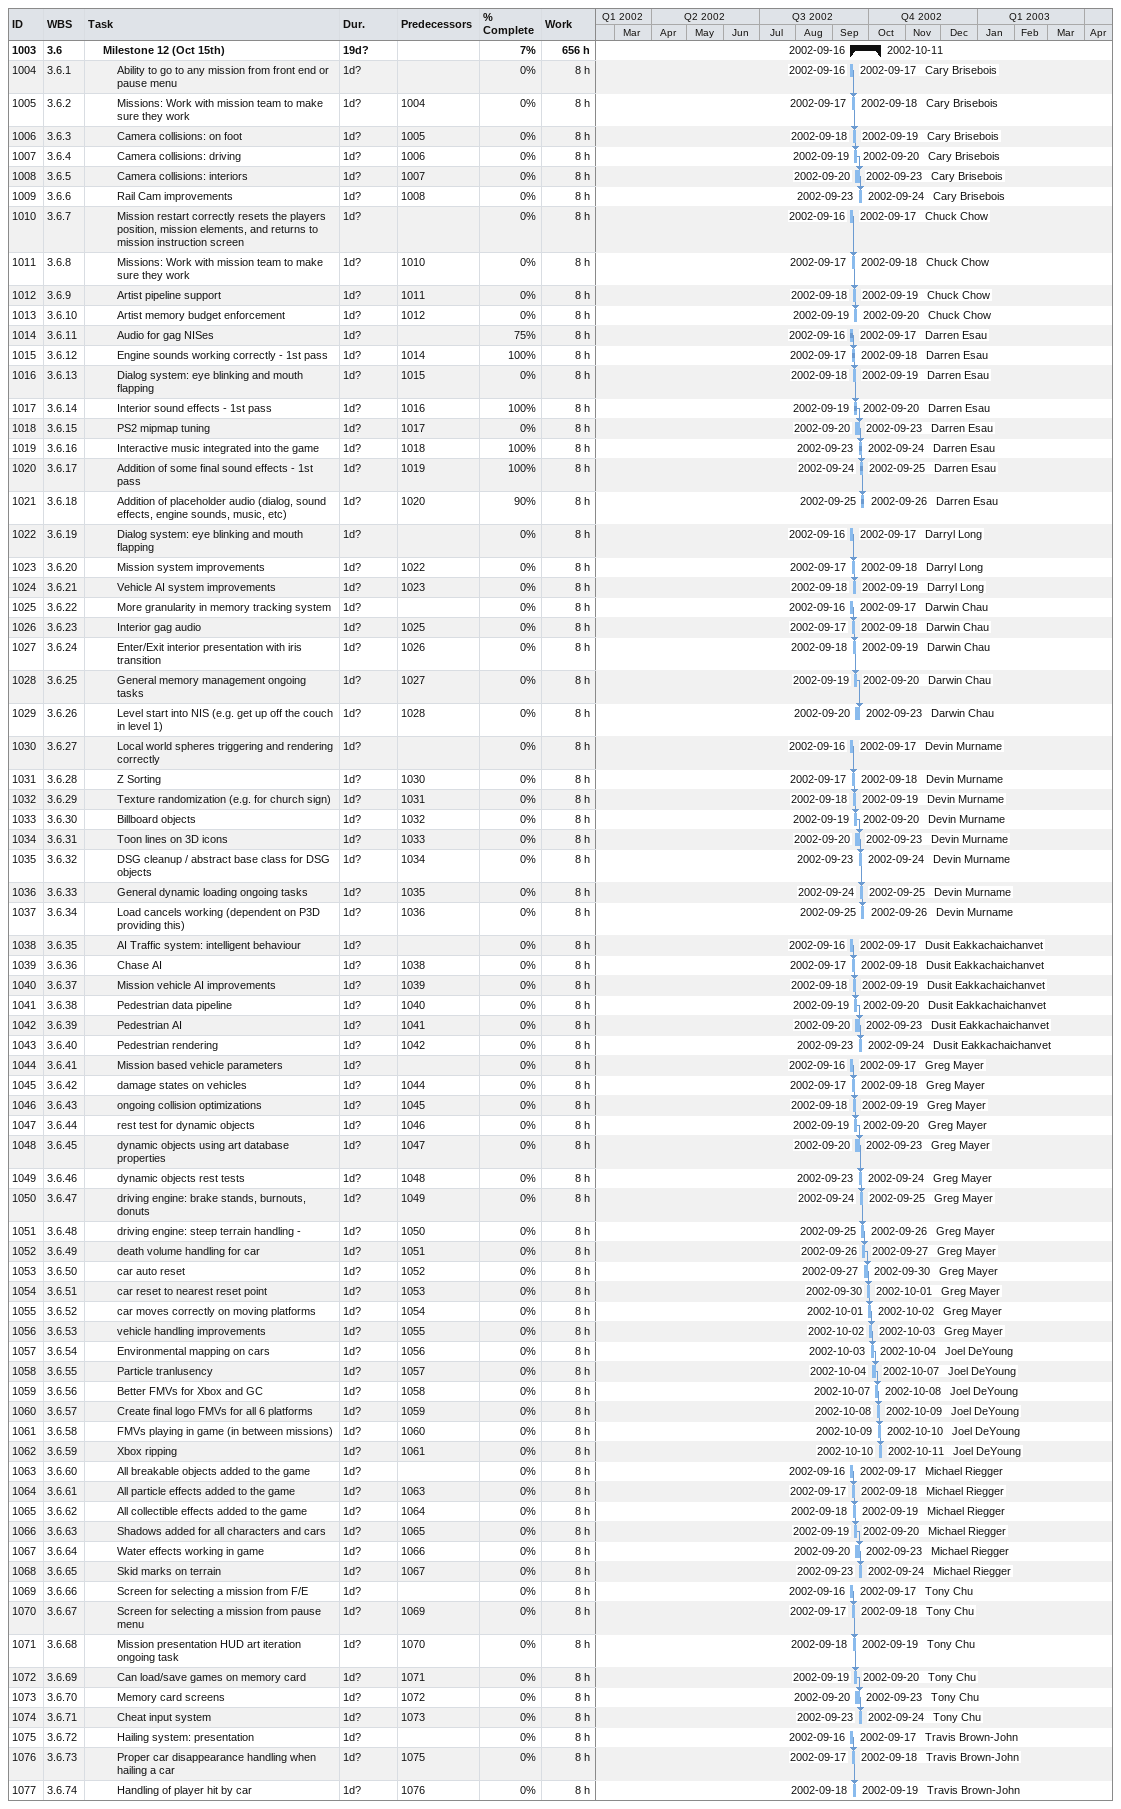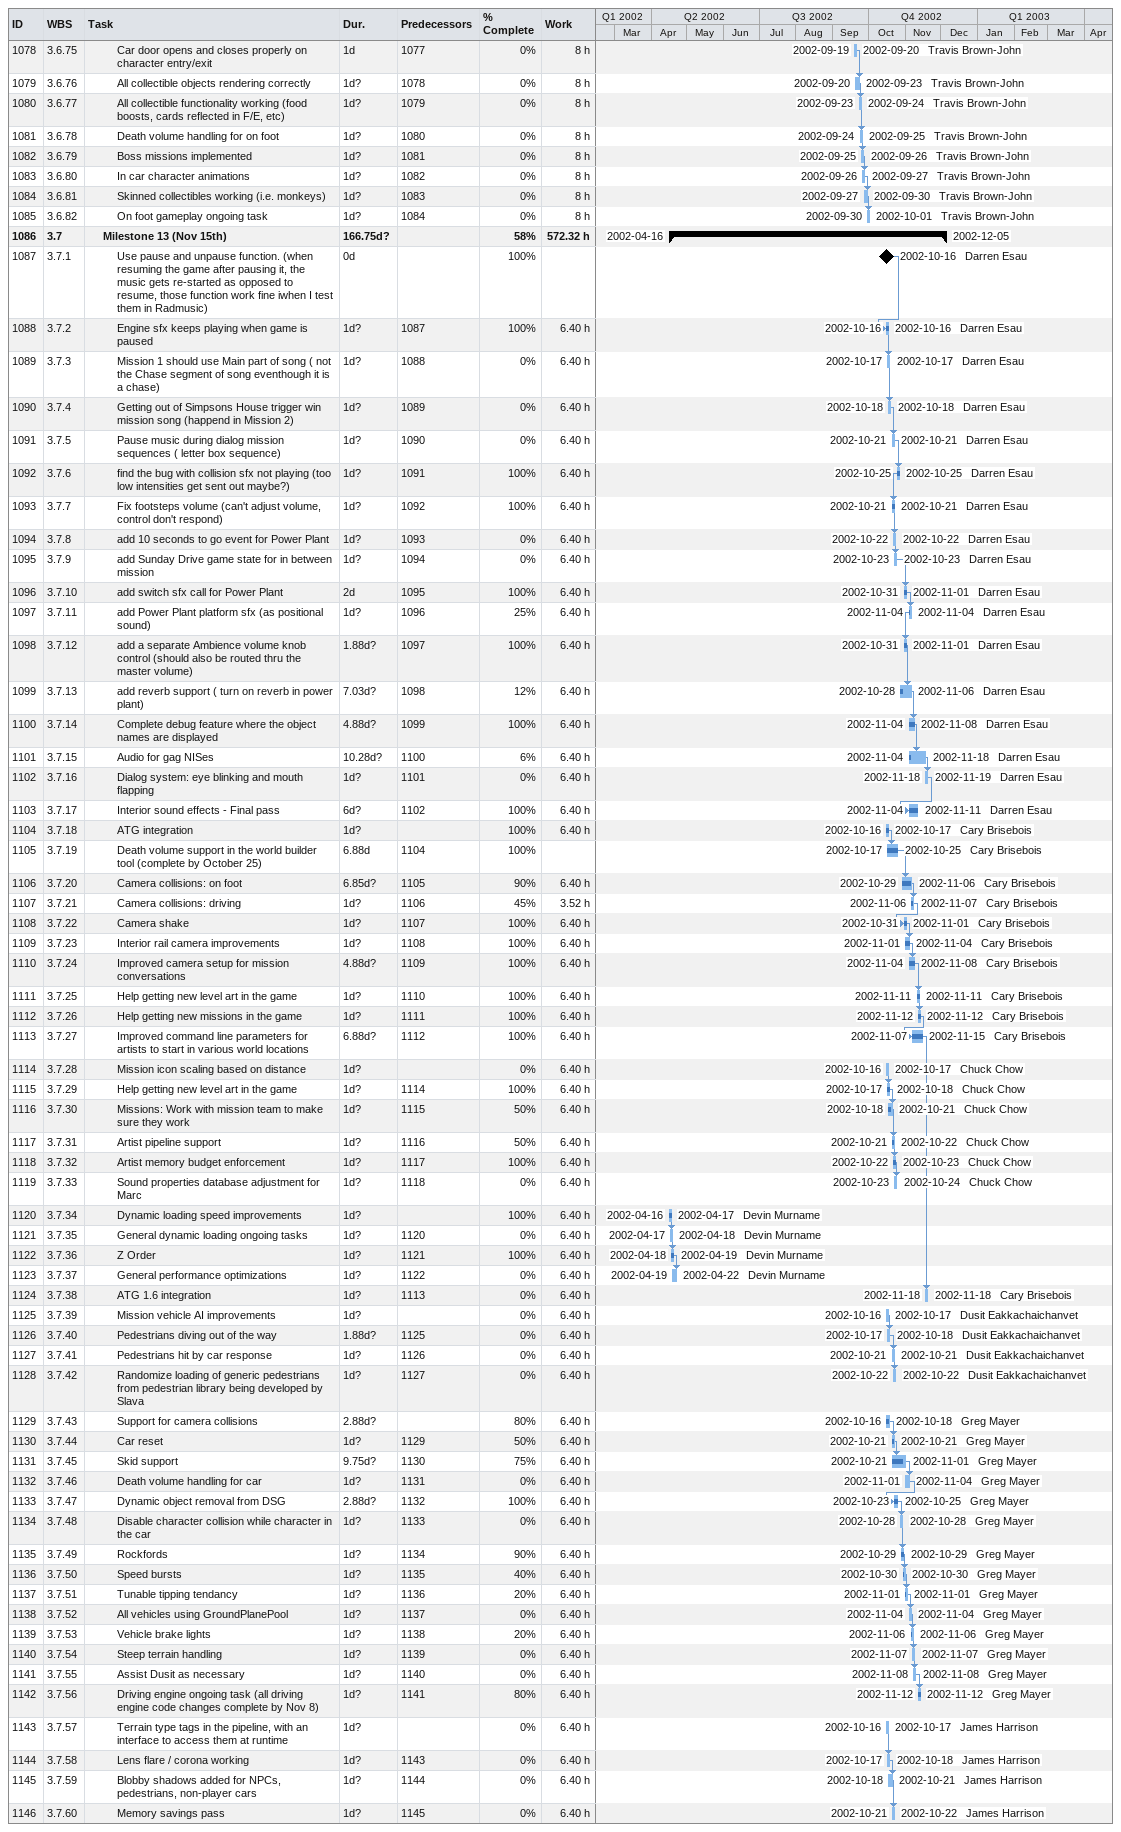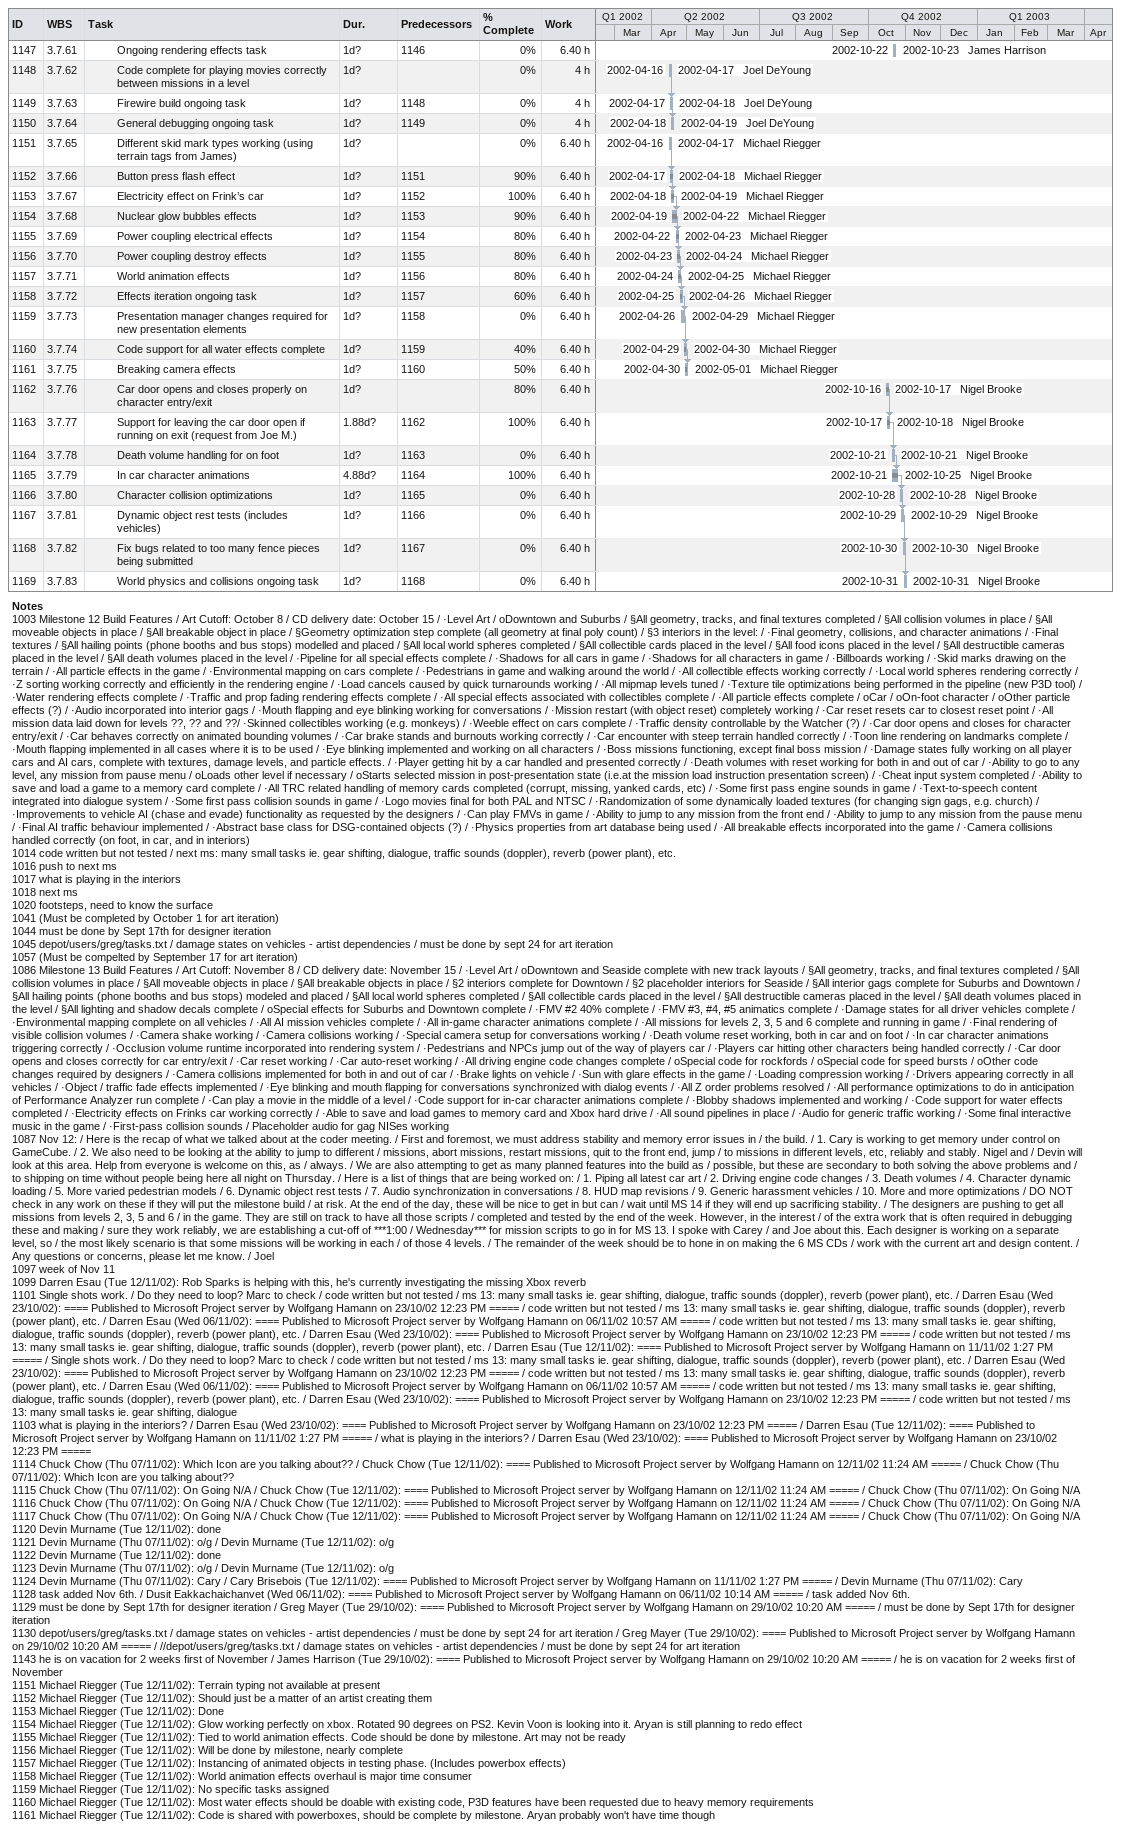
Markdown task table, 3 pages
| ID | WBS | Task | Duration | Start | Finish | Predecessors | Resources | % complete | Work (h) |
|---|---|---|---|---|---|---|---|---|---|
| 1003 | 3.6 | **Milestone 12 (Oct 15th)** | 19d? | 2002-09-16 | 2002-10-11 |  |  | 7 | 656 |
| 1004 | 3.6.1 | Ability to go to any mission from front end or pause menu | 1d? | 2002-09-16 | 2002-09-17 |  | Cary Brisebois | 0 | 8 |
| 1005 | 3.6.2 | Missions: Work with mission team to make sure they work | 1d? | 2002-09-17 | 2002-09-18 | 1004 | Cary Brisebois | 0 | 8 |
| 1006 | 3.6.3 | Camera collisions: on foot | 1d? | 2002-09-18 | 2002-09-19 | 1005 | Cary Brisebois | 0 | 8 |
| 1007 | 3.6.4 | Camera collisions: driving | 1d? | 2002-09-19 | 2002-09-20 | 1006 | Cary Brisebois | 0 | 8 |
| 1008 | 3.6.5 | Camera collisions: interiors | 1d? | 2002-09-20 | 2002-09-23 | 1007 | Cary Brisebois | 0 | 8 |
| 1009 | 3.6.6 | Rail Cam improvements | 1d? | 2002-09-23 | 2002-09-24 | 1008 | Cary Brisebois | 0 | 8 |
| 1010 | 3.6.7 | Mission restart correctly resets the players position, mission elements, and returns to mission instruction screen | 1d? | 2002-09-16 | 2002-09-17 |  | Chuck Chow | 0 | 8 |
| 1011 | 3.6.8 | Missions: Work with mission team to make sure they work | 1d? | 2002-09-17 | 2002-09-18 | 1010 | Chuck Chow | 0 | 8 |
| 1012 | 3.6.9 | Artist pipeline support | 1d? | 2002-09-18 | 2002-09-19 | 1011 | Chuck Chow | 0 | 8 |
| 1013 | 3.6.10 | Artist memory budget enforcement | 1d? | 2002-09-19 | 2002-09-20 | 1012 | Chuck Chow | 0 | 8 |
| 1014 | 3.6.11 | Audio for gag NISes | 1d? | 2002-09-16 | 2002-09-17 |  | Darren Esau | 75 | 8 |
| 1015 | 3.6.12 | Engine sounds working correctly - 1st pass | 1d? | 2002-09-17 | 2002-09-18 | 1014 | Darren Esau | 100 | 8 |
| 1016 | 3.6.13 | Dialog system: eye blinking and mouth flapping | 1d? | 2002-09-18 | 2002-09-19 | 1015 | Darren Esau | 0 | 8 |
| 1017 | 3.6.14 | Interior sound effects - 1st pass | 1d? | 2002-09-19 | 2002-09-20 | 1016 | Darren Esau | 100 | 8 |
| 1018 | 3.6.15 | PS2 mipmap tuning | 1d? | 2002-09-20 | 2002-09-23 | 1017 | Darren Esau | 0 | 8 |
| 1019 | 3.6.16 | Interactive music integrated into the game | 1d? | 2002-09-23 | 2002-09-24 | 1018 | Darren Esau | 100 | 8 |
| 1020 | 3.6.17 | Addition of some final sound effects - 1st pass | 1d? | 2002-09-24 | 2002-09-25 | 1019 | Darren Esau | 100 | 8 |
| 1021 | 3.6.18 | Addition of placeholder audio (dialog, sound effects, engine sounds, music, etc) | 1d? | 2002-09-25 | 2002-09-26 | 1020 | Darren Esau | 90 | 8 |
| 1022 | 3.6.19 | Dialog system: eye blinking and mouth flapping | 1d? | 2002-09-16 | 2002-09-17 |  | Darryl Long | 0 | 8 |
| 1023 | 3.6.20 | Mission system improvements | 1d? | 2002-09-17 | 2002-09-18 | 1022 | Darryl Long | 0 | 8 |
| 1024 | 3.6.21 | Vehicle AI system improvements | 1d? | 2002-09-18 | 2002-09-19 | 1023 | Darryl Long | 0 | 8 |
| 1025 | 3.6.22 | More granularity in memory tracking system | 1d? | 2002-09-16 | 2002-09-17 |  | Darwin Chau | 0 | 8 |
| 1026 | 3.6.23 | Interior gag audio | 1d? | 2002-09-17 | 2002-09-18 | 1025 | Darwin Chau | 0 | 8 |
| 1027 | 3.6.24 | Enter/Exit interior presentation with iris transition | 1d? | 2002-09-18 | 2002-09-19 | 1026 | Darwin Chau | 0 | 8 |
| 1028 | 3.6.25 | General memory management ongoing tasks | 1d? | 2002-09-19 | 2002-09-20 | 1027 | Darwin Chau | 0 | 8 |
| 1029 | 3.6.26 | Level start into NIS (e.g. get up off the couch in level 1) | 1d? | 2002-09-20 | 2002-09-23 | 1028 | Darwin Chau | 0 | 8 |
| 1030 | 3.6.27 | Local world spheres triggering and rendering correctly | 1d? | 2002-09-16 | 2002-09-17 |  | Devin Murname | 0 | 8 |
| 1031 | 3.6.28 | Z Sorting | 1d? | 2002-09-17 | 2002-09-18 | 1030 | Devin Murname | 0 | 8 |
| 1032 | 3.6.29 | Texture randomization (e.g. for church sign) | 1d? | 2002-09-18 | 2002-09-19 | 1031 | Devin Murname | 0 | 8 |
| 1033 | 3.6.30 | Billboard objects | 1d? | 2002-09-19 | 2002-09-20 | 1032 | Devin Murname | 0 | 8 |
| 1034 | 3.6.31 | Toon lines on 3D icons | 1d? | 2002-09-20 | 2002-09-23 | 1033 | Devin Murname | 0 | 8 |
| 1035 | 3.6.32 | DSG cleanup / abstract base class for DSG objects | 1d? | 2002-09-23 | 2002-09-24 | 1034 | Devin Murname | 0 | 8 |
| 1036 | 3.6.33 | General dynamic loading ongoing tasks | 1d? | 2002-09-24 | 2002-09-25 | 1035 | Devin Murname | 0 | 8 |
| 1037 | 3.6.34 | Load cancels working (dependent on P3D providing this) | 1d? | 2002-09-25 | 2002-09-26 | 1036 | Devin Murname | 0 | 8 |
| 1038 | 3.6.35 | AI Traffic system: intelligent behaviour | 1d? | 2002-09-16 | 2002-09-17 |  | Dusit Eakkachaichanvet | 0 | 8 |
| 1039 | 3.6.36 | Chase AI | 1d? | 2002-09-17 | 2002-09-18 | 1038 | Dusit Eakkachaichanvet | 0 | 8 |
| 1040 | 3.6.37 | Mission vehicle AI improvements | 1d? | 2002-09-18 | 2002-09-19 | 1039 | Dusit Eakkachaichanvet | 0 | 8 |
| 1041 | 3.6.38 | Pedestrian data pipeline | 1d? | 2002-09-19 | 2002-09-20 | 1040 | Dusit Eakkachaichanvet | 0 | 8 |
| 1042 | 3.6.39 | Pedestrian AI | 1d? | 2002-09-20 | 2002-09-23 | 1041 | Dusit Eakkachaichanvet | 0 | 8 |
| 1043 | 3.6.40 | Pedestrian rendering | 1d? | 2002-09-23 | 2002-09-24 | 1042 | Dusit Eakkachaichanvet | 0 | 8 |
| 1044 | 3.6.41 | Mission based vehicle parameters | 1d? | 2002-09-16 | 2002-09-17 |  | Greg Mayer | 0 | 8 |
| 1045 | 3.6.42 | damage states on vehicles | 1d? | 2002-09-17 | 2002-09-18 | 1044 | Greg Mayer | 0 | 8 |
| 1046 | 3.6.43 | ongoing collision optimizations | 1d? | 2002-09-18 | 2002-09-19 | 1045 | Greg Mayer | 0 | 8 |
| 1047 | 3.6.44 | rest test for dynamic objects | 1d? | 2002-09-19 | 2002-09-20 | 1046 | Greg Mayer | 0 | 8 |
| 1048 | 3.6.45 | dynamic objects using art database properties | 1d? | 2002-09-20 | 2002-09-23 | 1047 | Greg Mayer | 0 | 8 |
| 1049 | 3.6.46 | dynamic objects rest tests | 1d? | 2002-09-23 | 2002-09-24 | 1048 | Greg Mayer | 0 | 8 |
| 1050 | 3.6.47 | driving engine: brake stands, burnouts, donuts | 1d? | 2002-09-24 | 2002-09-25 | 1049 | Greg Mayer | 0 | 8 |
| 1051 | 3.6.48 | driving engine: steep terrain handling - | 1d? | 2002-09-25 | 2002-09-26 | 1050 | Greg Mayer | 0 | 8 |
| 1052 | 3.6.49 | death volume handling for car | 1d? | 2002-09-26 | 2002-09-27 | 1051 | Greg Mayer | 0 | 8 |
| 1053 | 3.6.50 | car auto reset | 1d? | 2002-09-27 | 2002-09-30 | 1052 | Greg Mayer | 0 | 8 |
| 1054 | 3.6.51 | car reset to nearest reset point | 1d? | 2002-09-30 | 2002-10-01 | 1053 | Greg Mayer | 0 | 8 |
| 1055 | 3.6.52 | car moves correctly on moving platforms | 1d? | 2002-10-01 | 2002-10-02 | 1054 | Greg Mayer | 0 | 8 |
| 1056 | 3.6.53 | vehicle handling improvements | 1d? | 2002-10-02 | 2002-10-03 | 1055 | Greg Mayer | 0 | 8 |
| 1057 | 3.6.54 | Environmental mapping on cars | 1d? | 2002-10-03 | 2002-10-04 | 1056 | Joel DeYoung | 0 | 8 |
| 1058 | 3.6.55 | Particle tranlusency | 1d? | 2002-10-04 | 2002-10-07 | 1057 | Joel DeYoung | 0 | 8 |
| 1059 | 3.6.56 | Better FMVs for Xbox and GC | 1d? | 2002-10-07 | 2002-10-08 | 1058 | Joel DeYoung | 0 | 8 |
| 1060 | 3.6.57 | Create final logo FMVs for all 6 platforms | 1d? | 2002-10-08 | 2002-10-09 | 1059 | Joel DeYoung | 0 | 8 |
| 1061 | 3.6.58 | FMVs playing in game (in between missions) | 1d? | 2002-10-09 | 2002-10-10 | 1060 | Joel DeYoung | 0 | 8 |
| 1062 | 3.6.59 | Xbox ripping | 1d? | 2002-10-10 | 2002-10-11 | 1061 | Joel DeYoung | 0 | 8 |
| 1063 | 3.6.60 | All breakable objects added to the game | 1d? | 2002-09-16 | 2002-09-17 |  | Michael Riegger | 0 | 8 |
| 1064 | 3.6.61 | All particle effects added to the game | 1d? | 2002-09-17 | 2002-09-18 | 1063 | Michael Riegger | 0 | 8 |
| 1065 | 3.6.62 | All collectible effects added to the game | 1d? | 2002-09-18 | 2002-09-19 | 1064 | Michael Riegger | 0 | 8 |
| 1066 | 3.6.63 | Shadows added for all characters and cars | 1d? | 2002-09-19 | 2002-09-20 | 1065 | Michael Riegger | 0 | 8 |
| 1067 | 3.6.64 | Water effects working in game | 1d? | 2002-09-20 | 2002-09-23 | 1066 | Michael Riegger | 0 | 8 |
| 1068 | 3.6.65 | Skid marks on terrain | 1d? | 2002-09-23 | 2002-09-24 | 1067 | Michael Riegger | 0 | 8 |
| 1069 | 3.6.66 | Screen for selecting a mission from F/E | 1d? | 2002-09-16 | 2002-09-17 |  | Tony Chu | 0 | 8 |
| 1070 | 3.6.67 | Screen for selecting a mission from pause menu | 1d? | 2002-09-17 | 2002-09-18 | 1069 | Tony Chu | 0 | 8 |
| 1071 | 3.6.68 | Mission presentation HUD art iteration ongoing task | 1d? | 2002-09-18 | 2002-09-19 | 1070 | Tony Chu | 0 | 8 |
| 1072 | 3.6.69 | Can load/save games on memory card | 1d? | 2002-09-19 | 2002-09-20 | 1071 | Tony Chu | 0 | 8 |
| 1073 | 3.6.70 | Memory card screens | 1d? | 2002-09-20 | 2002-09-23 | 1072 | Tony Chu | 0 | 8 |
| 1074 | 3.6.71 | Cheat input system | 1d? | 2002-09-23 | 2002-09-24 | 1073 | Tony Chu | 0 | 8 |
| 1075 | 3.6.72 | Hailing system: presentation | 1d? | 2002-09-16 | 2002-09-17 |  | Travis Brown-John | 0 | 8 |
| 1076 | 3.6.73 | Proper car disappearance handling when hailing a car | 1d? | 2002-09-17 | 2002-09-18 | 1075 | Travis Brown-John | 0 | 8 |
| 1077 | 3.6.74 | Handling of player hit by car | 1d? | 2002-09-18 | 2002-09-19 | 1076 | Travis Brown-John | 0 | 8 |
| 1078 | 3.6.75 | Car door opens and closes properly on character entry/exit | 1d | 2002-09-19 | 2002-09-20 | 1077 | Travis Brown-John | 0 | 8 |
| 1079 | 3.6.76 | All collectible objects rendering correctly | 1d? | 2002-09-20 | 2002-09-23 | 1078 | Travis Brown-John | 0 | 8 |
| 1080 | 3.6.77 | All collectible functionality working (food boosts, cards reflected in F/E, etc) | 1d? | 2002-09-23 | 2002-09-24 | 1079 | Travis Brown-John | 0 | 8 |
| 1081 | 3.6.78 | Death volume handling for on foot | 1d? | 2002-09-24 | 2002-09-25 | 1080 | Travis Brown-John | 0 | 8 |
| 1082 | 3.6.79 | Boss missions implemented | 1d? | 2002-09-25 | 2002-09-26 | 1081 | Travis Brown-John | 0 | 8 |
| 1083 | 3.6.80 | In car character animations | 1d? | 2002-09-26 | 2002-09-27 | 1082 | Travis Brown-John | 0 | 8 |
| 1084 | 3.6.81 | Skinned collectibles working (i.e. monkeys) | 1d? | 2002-09-27 | 2002-09-30 | 1083 | Travis Brown-John | 0 | 8 |
| 1085 | 3.6.82 | On foot gameplay ongoing task | 1d? | 2002-09-30 | 2002-10-01 | 1084 | Travis Brown-John | 0 | 8 |
| 1086 | 3.7 | **Milestone 13 (Nov 15th)** | 166.75d? | 2002-04-16 | 2002-12-05 |  |  | 58 | 572.32 |
| 1087 | 3.7.1 | Use pause and unpause function. (when resuming the game after pausing it, the music gets re-started as opposed to resume, those function work fine iwhen I test them in Radmusic) | 0d | 2002-10-16 | 2002-10-16 |  | Darren Esau | 100 |  |
| 1088 | 3.7.2 | Engine sfx keeps playing when game is paused | 1d? | 2002-10-16 | 2002-10-16 | 1087 | Darren Esau | 100 | 6.40 |
| 1089 | 3.7.3 | Mission 1 should use Main part of song ( not the Chase segment of song eventhough it is a chase) | 1d? | 2002-10-17 | 2002-10-17 | 1088 | Darren Esau | 0 | 6.40 |
| 1090 | 3.7.4 | Getting out of Simpsons House trigger win mission song (happend in Mission 2) | 1d? | 2002-10-18 | 2002-10-18 | 1089 | Darren Esau | 0 | 6.40 |
| 1091 | 3.7.5 | Pause music during dialog mission sequences ( letter box sequence) | 1d? | 2002-10-21 | 2002-10-21 | 1090 | Darren Esau | 0 | 6.40 |
| 1092 | 3.7.6 | find the bug with collision sfx not playing (too low intensities get sent out maybe?) | 1d? | 2002-10-25 | 2002-10-25 | 1091 | Darren Esau | 100 | 6.40 |
| 1093 | 3.7.7 | Fix footsteps volume (can't adjust volume, control don't respond) | 1d? | 2002-10-21 | 2002-10-21 | 1092 | Darren Esau | 100 | 6.40 |
| 1094 | 3.7.8 | add 10 seconds to go event for Power Plant | 1d? | 2002-10-22 | 2002-10-22 | 1093 | Darren Esau | 0 | 6.40 |
| 1095 | 3.7.9 | add Sunday Drive game state for in between mission | 1d? | 2002-10-23 | 2002-10-23 | 1094 | Darren Esau | 0 | 6.40 |
| 1096 | 3.7.10 | add switch sfx call for Power Plant | 2d | 2002-10-31 | 2002-11-01 | 1095 | Darren Esau | 100 | 6.40 |
| 1097 | 3.7.11 | add Power Plant platform sfx (as positional sound) | 1d? | 2002-11-04 | 2002-11-04 | 1096 | Darren Esau | 25 | 6.40 |
| 1098 | 3.7.12 | add a separate Ambience volume knob control (should also be routed thru the master volume) | 1.88d? | 2002-10-31 | 2002-11-01 | 1097 | Darren Esau | 100 | 6.40 |
| 1099 | 3.7.13 | add reverb support ( turn on reverb in power plant) | 7.03d? | 2002-10-28 | 2002-11-06 | 1098 | Darren Esau | 12 | 6.40 |
| 1100 | 3.7.14 | Complete debug feature where the object names are displayed | 4.88d? | 2002-11-04 | 2002-11-08 | 1099 | Darren Esau | 100 | 6.40 |
| 1101 | 3.7.15 | Audio for gag NISes | 10.28d? | 2002-11-04 | 2002-11-18 | 1100 | Darren Esau | 6 | 6.40 |
| 1102 | 3.7.16 | Dialog system: eye blinking and mouth flapping | 1d? | 2002-11-18 | 2002-11-19 | 1101 | Darren Esau | 0 | 6.40 |
| 1103 | 3.7.17 | Interior sound effects - Final pass | 6d? | 2002-11-04 | 2002-11-11 | 1102 | Darren Esau | 100 | 6.40 |
| 1104 | 3.7.18 | ATG integration | 1d? | 2002-10-16 | 2002-10-17 |  | Cary Brisebois | 100 | 6.40 |
| 1105 | 3.7.19 | Death volume support in the world builder tool (complete by October 25) | 6.88d | 2002-10-17 | 2002-10-25 | 1104 | Cary Brisebois | 100 |  |
| 1106 | 3.7.20 | Camera collisions: on foot | 6.85d? | 2002-10-29 | 2002-11-06 | 1105 | Cary Brisebois | 90 | 6.40 |
| 1107 | 3.7.21 | Camera collisions: driving | 1d? | 2002-11-06 | 2002-11-07 | 1106 | Cary Brisebois | 45 | 3.52 |
| 1108 | 3.7.22 | Camera shake | 1d? | 2002-10-31 | 2002-11-01 | 1107 | Cary Brisebois | 100 | 6.40 |
| 1109 | 3.7.23 | Interior rail camera improvements | 1d? | 2002-11-01 | 2002-11-04 | 1108 | Cary Brisebois | 100 | 6.40 |
| 1110 | 3.7.24 | Improved camera setup for mission conversations | 4.88d? | 2002-11-04 | 2002-11-08 | 1109 | Cary Brisebois | 100 | 6.40 |
| 1111 | 3.7.25 | Help getting new level art in the game | 1d? | 2002-11-11 | 2002-11-11 | 1110 | Cary Brisebois | 100 | 6.40 |
| 1112 | 3.7.26 | Help getting new missions in the game | 1d? | 2002-11-12 | 2002-11-12 | 1111 | Cary Brisebois | 100 | 6.40 |
| 1113 | 3.7.27 | Improved command line parameters for artists to start in various world locations | 6.88d? | 2002-11-07 | 2002-11-15 | 1112 | Cary Brisebois | 100 | 6.40 |
| 1114 | 3.7.28 | Mission icon scaling based on distance | 1d? | 2002-10-16 | 2002-10-17 |  | Chuck Chow | 0 | 6.40 |
| 1115 | 3.7.29 | Help getting new level art in the game | 1d? | 2002-10-17 | 2002-10-18 | 1114 | Chuck Chow | 100 | 6.40 |
| 1116 | 3.7.30 | Missions: Work with mission team to make sure they work | 1d? | 2002-10-18 | 2002-10-21 | 1115 | Chuck Chow | 50 | 6.40 |
| 1117 | 3.7.31 | Artist pipeline support | 1d? | 2002-10-21 | 2002-10-22 | 1116 | Chuck Chow | 50 | 6.40 |
| 1118 | 3.7.32 | Artist memory budget enforcement | 1d? | 2002-10-22 | 2002-10-23 | 1117 | Chuck Chow | 100 | 6.40 |
| 1119 | 3.7.33 | Sound properties database adjustment for Marc | 1d? | 2002-10-23 | 2002-10-24 | 1118 | Chuck Chow | 0 | 6.40 |
| 1120 | 3.7.34 | Dynamic loading speed improvements | 1d? | 2002-04-16 | 2002-04-17 |  | Devin Murname | 100 | 6.40 |
| 1121 | 3.7.35 | General dynamic loading ongoing tasks | 1d? | 2002-04-17 | 2002-04-18 | 1120 | Devin Murname | 0 | 6.40 |
| 1122 | 3.7.36 | Z Order | 1d? | 2002-04-18 | 2002-04-19 | 1121 | Devin Murname | 100 | 6.40 |
| 1123 | 3.7.37 | General performance optimizations | 1d? | 2002-04-19 | 2002-04-22 | 1122 | Devin Murname | 0 | 6.40 |
| 1124 | 3.7.38 | ATG 1.6 integration | 1d? | 2002-11-18 | 2002-11-18 | 1113 | Cary Brisebois | 0 | 6.40 |
| 1125 | 3.7.39 | Mission vehicle AI improvements | 1d? | 2002-10-16 | 2002-10-17 |  | Dusit Eakkachaichanvet | 0 | 6.40 |
| 1126 | 3.7.40 | Pedestrians diving out of the way | 1.88d? | 2002-10-17 | 2002-10-18 | 1125 | Dusit Eakkachaichanvet | 0 | 6.40 |
| 1127 | 3.7.41 | Pedestrians hit by car response | 1d? | 2002-10-21 | 2002-10-21 | 1126 | Dusit Eakkachaichanvet | 0 | 6.40 |
| 1128 | 3.7.42 | Randomize loading of generic pedestrians from pedestrian library being developed by Slava | 1d? | 2002-10-22 | 2002-10-22 | 1127 | Dusit Eakkachaichanvet | 0 | 6.40 |
| 1129 | 3.7.43 | Support for camera collisions | 2.88d? | 2002-10-16 | 2002-10-18 |  | Greg Mayer | 80 | 6.40 |
| 1130 | 3.7.44 | Car reset | 1d? | 2002-10-21 | 2002-10-21 | 1129 | Greg Mayer | 50 | 6.40 |
| 1131 | 3.7.45 | Skid support | 9.75d? | 2002-10-21 | 2002-11-01 | 1130 | Greg Mayer | 75 | 6.40 |
| 1132 | 3.7.46 | Death volume handling for car | 1d? | 2002-11-01 | 2002-11-04 | 1131 | Greg Mayer | 0 | 6.40 |
| 1133 | 3.7.47 | Dynamic object removal from DSG | 2.88d? | 2002-10-23 | 2002-10-25 | 1132 | Greg Mayer | 100 | 6.40 |
| 1134 | 3.7.48 | Disable character collision while character in the car | 1d? | 2002-10-28 | 2002-10-28 | 1133 | Greg Mayer | 0 | 6.40 |
| 1135 | 3.7.49 | Rockfords | 1d? | 2002-10-29 | 2002-10-29 | 1134 | Greg Mayer | 90 | 6.40 |
| 1136 | 3.7.50 | Speed bursts | 1d? | 2002-10-30 | 2002-10-30 | 1135 | Greg Mayer | 40 | 6.40 |
| 1137 | 3.7.51 | Tunable tipping tendancy | 1d? | 2002-11-01 | 2002-11-01 | 1136 | Greg Mayer | 20 | 6.40 |
| 1138 | 3.7.52 | All vehicles using GroundPlanePool | 1d? | 2002-11-04 | 2002-11-04 | 1137 | Greg Mayer | 0 | 6.40 |
| 1139 | 3.7.53 | Vehicle brake lights | 1d? | 2002-11-06 | 2002-11-06 | 1138 | Greg Mayer | 20 | 6.40 |
| 1140 | 3.7.54 | Steep terrain handling | 1d? | 2002-11-07 | 2002-11-07 | 1139 | Greg Mayer | 0 | 6.40 |
| 1141 | 3.7.55 | Assist Dusit as necessary | 1d? | 2002-11-08 | 2002-11-08 | 1140 | Greg Mayer | 0 | 6.40 |
| 1142 | 3.7.56 | Driving engine ongoing task (all driving engine code changes complete by Nov 8) | 1d? | 2002-11-12 | 2002-11-12 | 1141 | Greg Mayer | 80 | 6.40 |
| 1143 | 3.7.57 | Terrain type tags in the pipeline, with an interface to access them at runtime | 1d? | 2002-10-16 | 2002-10-17 |  | James Harrison | 0 | 6.40 |
| 1144 | 3.7.58 | Lens flare / corona working | 1d? | 2002-10-17 | 2002-10-18 | 1143 | James Harrison | 0 | 6.40 |
| 1145 | 3.7.59 | Blobby shadows added for NPCs, pedestrians, non-player cars | 1d? | 2002-10-18 | 2002-10-21 | 1144 | James Harrison | 0 | 6.40 |
| 1146 | 3.7.60 | Memory savings pass | 1d? | 2002-10-21 | 2002-10-22 | 1145 | James Harrison | 0 | 6.40 |
| 1147 | 3.7.61 | Ongoing rendering effects task | 1d? | 2002-10-22 | 2002-10-23 | 1146 | James Harrison | 0 | 6.40 |
| 1148 | 3.7.62 | Code complete for playing movies correctly between missions in a level | 1d? | 2002-04-16 | 2002-04-17 |  | Joel DeYoung | 0 | 4 |
| 1149 | 3.7.63 | Firewire build ongoing task | 1d? | 2002-04-17 | 2002-04-18 | 1148 | Joel DeYoung | 0 | 4 |
| 1150 | 3.7.64 | General debugging ongoing task | 1d? | 2002-04-18 | 2002-04-19 | 1149 | Joel DeYoung | 0 | 4 |
| 1151 | 3.7.65 | Different skid mark types working (using terrain tags from James) | 1d? | 2002-04-16 | 2002-04-17 |  | Michael Riegger | 0 | 6.40 |
| 1152 | 3.7.66 | Button press flash effect | 1d? | 2002-04-17 | 2002-04-18 | 1151 | Michael Riegger | 90 | 6.40 |
| 1153 | 3.7.67 | Electricity effect on Frink’s car | 1d? | 2002-04-18 | 2002-04-19 | 1152 | Michael Riegger | 100 | 6.40 |
| 1154 | 3.7.68 | Nuclear glow bubbles effects | 1d? | 2002-04-19 | 2002-04-22 | 1153 | Michael Riegger | 90 | 6.40 |
| 1155 | 3.7.69 | Power coupling electrical effects | 1d? | 2002-04-22 | 2002-04-23 | 1154 | Michael Riegger | 80 | 6.40 |
| 1156 | 3.7.70 | Power coupling destroy effects | 1d? | 2002-04-23 | 2002-04-24 | 1155 | Michael Riegger | 80 | 6.40 |
| 1157 | 3.7.71 | World animation effects | 1d? | 2002-04-24 | 2002-04-25 | 1156 | Michael Riegger | 80 | 6.40 |
| 1158 | 3.7.72 | Effects iteration ongoing task | 1d? | 2002-04-25 | 2002-04-26 | 1157 | Michael Riegger | 60 | 6.40 |
| 1159 | 3.7.73 | Presentation manager changes required for new presentation elements | 1d? | 2002-04-26 | 2002-04-29 | 1158 | Michael Riegger | 0 | 6.40 |
| 1160 | 3.7.74 | Code support for all water effects complete | 1d? | 2002-04-29 | 2002-04-30 | 1159 | Michael Riegger | 40 | 6.40 |
| 1161 | 3.7.75 | Breaking camera effects | 1d? | 2002-04-30 | 2002-05-01 | 1160 | Michael Riegger | 50 | 6.40 |
| 1162 | 3.7.76 | Car door opens and closes properly on character entry/exit | 1d? | 2002-10-16 | 2002-10-17 |  | Nigel Brooke | 80 | 6.40 |
| 1163 | 3.7.77 | Support for leaving the car door open if running on exit (request from Joe M.) | 1.88d? | 2002-10-17 | 2002-10-18 | 1162 | Nigel Brooke | 100 | 6.40 |
| 1164 | 3.7.78 | Death volume handling for on foot | 1d? | 2002-10-21 | 2002-10-21 | 1163 | Nigel Brooke | 0 | 6.40 |
| 1165 | 3.7.79 | In car character animations | 4.88d? | 2002-10-21 | 2002-10-25 | 1164 | Nigel Brooke | 100 | 6.40 |
| 1166 | 3.7.80 | Character collision optimizations | 1d? | 2002-10-28 | 2002-10-28 | 1165 | Nigel Brooke | 0 | 6.40 |
| 1167 | 3.7.81 | Dynamic object rest tests (includes vehicles) | 1d? | 2002-10-29 | 2002-10-29 | 1166 | Nigel Brooke | 0 | 6.40 |
| 1168 | 3.7.82 | Fix bugs related to too many fence pieces being submitted | 1d? | 2002-10-30 | 2002-10-30 | 1167 | Nigel Brooke | 0 | 6.40 |
| 1169 | 3.7.83 | World physics and collisions ongoing task | 1d? | 2002-10-31 | 2002-10-31 | 1168 | Nigel Brooke | 0 | 6.40 |

Notes
- 1003: Milestone 12 Build Features / Art Cutoff: October 8 / CD delivery date: October 15 / ·Level Art / oDowntown and Suburbs / §All geometry, tracks, and final textures completed / §All collision volumes in place / §All moveable objects in place / §All breakable object in place / §Geometry optimization step complete (all geometry at final poly count) / §3 interiors in the level: / ·Final geometry, collisions, and character animations / ·Final textures / §All hailing points (phone booths and bus stops) modelled and placed / §All local world spheres completed / §All collectible cards placed in the level / §All food icons placed in the level / §All destructible cameras placed in the level / §All death volumes placed in the level / ·Pipeline for all special effects complete / ·Shadows for all cars in game / ·Shadows for all characters in game / ·Billboards working / ·Skid marks drawing on the terrain / ·All particle effects in the game / ·Environmental mapping on cars complete / ·Pedestrians in game and walking around the world / ·All collectible effects working correctly / ·Local world spheres rendering correctly / ·Z sorting working correctly and efficiently in the rendering engine / ·Load cancels caused by quick turnarounds working / ·All mipmap levels tuned / ·Texture tile optimizations being performed in the pipeline (new P3D tool) / ·Water rendering effects complete / ·Traffic and prop fading rendering effects complete / ·All special effects associated with collectibles complete / ·All particle effects complete / oCar / oOn-foot character / oOther particle effects (?) / ·Audio incorporated into interior gags / ·Mouth flapping and eye blinking working for conversations / ·Mission restart (with object reset) completely working / ·Car reset resets car to closest reset point / ·All mission data laid down for levels ??, ?? and ??/ ·Skinned collectibles working (e.g. monkeys) / ·Weeble effect on cars complete / ·Traffic density controllable by the Watcher (?) / ·Car door opens and closes for character entry/exit / ·Car behaves correctly on animated bounding volumes / ·Car brake stands and burnouts working correctly / ·Car encounter with steep terrain handled correctly / ·Toon line rendering on landmarks complete / ·Mouth flapping implemented in all cases where it is to be used / ·Eye blinking implemented and working on all characters / ·Boss missions functioning, except final boss mission / ·Damage states fully working on all player cars and AI cars, complete with textures, damage levels, and particle effects. / ·Player getting hit by a car handled and presented correctly / ·Death volumes with reset working for both in and out of car / ·Ability to go to any level, any mission from pause menu / oLoads other level if necessary / oStarts selected mission in post-presentation state (i.e.at the mission load instruction presentation screen) / ·Cheat input system completed / ·Ability to save and load a game to a memory card complete / ·All TRC related handling of memory cards completed (corrupt, missing, yanked cards, etc) / ·Some first pass engine sounds in game / ·Text-to-speech content integrated into dialogue system / ·Some first pass collision sounds in game / ·Logo movies final for both PAL and NTSC / ·Randomization of some dynamically loaded textures (for changing sign gags, e.g. church) / ·Improvements to vehicle AI (chase and evade) functionality as requested by the designers / ·Can play FMVs in game / ·Ability to jump to any mission from the front end / ·Ability to jump to any mission from the pause menu / ·Final AI traffic behaviour implemented / ·Abstract base class for DSG-contained objects (?) / ·Physics properties from art database being used / ·All breakable effects incorporated into the game / ·Camera collisions handled correctly (on foot, in car, and in interiors)
- 1014: code written but not tested / next ms: many small tasks ie. gear shifting, dialogue, traffic sounds (doppler), reverb (power plant), etc.
- 1016: push to next ms
- 1017: what is playing in the interiors
- 1018: next ms
- 1020: footsteps, need to know the surface
- 1041: (Must be completed by October 1 for art iteration)
- 1044: must be done by Sept 17th for designer iteration
- 1045: depot/users/greg/tasks.txt / damage states on vehicles - artist dependencies / must be done by sept 24 for art iteration
- 1057: (Must be compelted by September 17 for art iteration)
- 1086: Milestone 13 Build Features / Art Cutoff: November 8 / CD delivery date: November 15 / ·Level Art / oDowntown and Seaside complete with new track layouts / §All geometry, tracks, and final textures completed / §All collision volumes in place / §All moveable objects in place / §All breakable objects in place / §2 interiors complete for Downtown / §2 placeholder interiors for Seaside / §All interior gags complete for Suburbs and Downtown / §All hailing points (phone booths and bus stops) modeled and placed / §All local world spheres completed / §All collectible cards placed in the level / §All destructible cameras placed in the level / §All death volumes placed in the level / §All lighting and shadow decals complete / oSpecial effects for Suburbs and Downtown complete / ·FMV #2 40% complete / ·FMV #3, #4, #5 animatics complete / ·Damage states for all driver vehicles complete / ·Environmental mapping complete on all vehicles / ·All AI mission vehicles complete / ·All in-game character animations complete / ·All missions for levels 2, 3, 5 and 6 complete and running in game / ·Final rendering of visible collision volumes / ·Camera shake working / ·Camera collisions working / ·Special camera setup for conversations working / ·Death volume reset working, both in car and on foot / ·In car character animations triggering correctly / ·Occlusion volume runtime incorporated into rendering system / ·Pedestrians and NPCs jump out of the way of players car / ·Players car hitting other characters being handled correctly / ·Car door opens and closes correctly for car entry/exit / ·Car reset working / ·Car auto-reset working / ·All driving engine code changes complete / oSpecial code for rockfords / oSpecial code for speed bursts / oOther code changes required by designers / ·Camera collisions implemented for both in and out of car / ·Brake lights on vehicle / ·Sun with glare effects in the game / ·Loading compression working / ·Drivers appearing correctly in all vehicles / ·Object / traffic fade effects implemented / ·Eye blinking and mouth flapping for conversations synchronized with dialog events / ·All Z order problems resolved / ·All performance optimizations to do in anticipation of Performance Analyzer run complete / ·Can play a movie in the middle of a level / ·Code support for in-car character animations complete / ·Blobby shadows implemented and working / ·Code support for water effects completed / ·Electricity effects on Frinks car working correctly / ·Able to save and load games to memory card and Xbox hard drive / ·All sound pipelines in place / ·Audio for generic traffic working / ·Some final interactive music in the game / ·First-pass collision sounds / Placeholder audio for gag NISes working
- 1087: Nov 12: / Here is the recap of what we talked about at the coder meeting. / First and foremost, we must address stability and memory error issues in / the build. / 1. Cary is working to get memory under control on GameCube. / 2. We also need to be looking at the ability to jump to different / missions, abort missions, restart missions, quit to the front end, jump / to missions in different levels, etc, reliably and stably. Nigel and / Devin will look at this area. Help from everyone is welcome on this, as / always. / We are also attempting to get as many planned features into the build as / possible, but these are secondary to both solving the above problems and / to shipping on time without people being here all night on Thursday. / Here is a list of things that are being worked on: / 1. Piping all latest car art / 2. Driving engine code changes / 3. Death volumes / 4. Character dynamic loading / 5. More varied pedestrian models / 6. Dynamic object rest tests / 7. Audio synchronization in conversations / 8. HUD map revisions / 9. Generic harassment vehicles / 10. More and more optimizations / DO NOT check in any work on these if they will put the milestone build / at risk. At the end of the day, these will be nice to get in but can / wait until MS 14 if they will end up sacrificing stability. / The designers are pushing to get all missions from levels 2, 3, 5 and 6 / in the game. They are still on track to have all those scripts / completed and tested by the end of the week. However, in the interest / of the extra work that is often required in debugging these and making / sure they work reliably, we are establishing a cut-off of ***1:00 / Wednesday*** for mission scripts to go in for MS 13. I spoke with Carey / and Joe about this. Each designer is working on a separate level, so / the most likely scenario is that some missions will be working in each / of those 4 levels. / The remainder of the week should be to hone in on making the 6 MS CDs / work with the current art and design content. / Any questions or concerns, please let me know. / Joel
- 1097: week of Nov 11
- 1099: Darren Esau (Tue 12/11/02): Rob Sparks is helping with this, he's currently investigating the missing Xbox reverb
- 1101: Single shots work. / Do they need to loop? Marc to check / code written but not tested / ms 13: many small tasks ie. gear shifting, dialogue, traffic sounds (doppler), reverb (power plant), etc. / Darren Esau (Wed 23/10/02): ==== Published to Microsoft Project server by Wolfgang Hamann on 23/10/02 12:23 PM ===== / code written but not tested / ms 13: many small tasks ie. gear shifting, dialogue, traffic sounds (doppler), reverb (power plant), etc. / Darren Esau (Wed 06/11/02): ==== Published to Microsoft Project server by Wolfgang Hamann on 06/11/02 10:57 AM ===== / code written but not tested / ms 13: many small tasks ie. gear shifting, dialogue, traffic sounds (doppler), reverb (power plant), etc. / Darren Esau (Wed 23/10/02): ==== Published to Microsoft Project server by Wolfgang Hamann on 23/10/02 12:23 PM ===== / code written but not tested / ms 13: many small tasks ie. gear shifting, dialogue, traffic sounds (doppler), reverb (power plant), etc. / Darren Esau (Tue 12/11/02): ==== Published to Microsoft Project server by Wolfgang Hamann on 11/11/02 1:27 PM ===== / Single shots work. / Do they need to loop? Marc to check / code written but not tested / ms 13: many small tasks ie. gear shifting, dialogue, traffic sounds (doppler), reverb (power plant), etc. / Darren Esau (Wed 23/10/02): ==== Published to Microsoft Project server by Wolfgang Hamann on 23/10/02 12:23 PM ===== / code written but not tested / ms 13: many small tasks ie. gear shifting, dialogue, traffic sounds (doppler), reverb (power plant), etc. / Darren Esau (Wed 06/11/02): ==== Published to Microsoft Project server by Wolfgang Hamann on 06/11/02 10:57 AM ===== / code written but not tested / ms 13: many small tasks ie. gear shifting, dialogue, traffic sounds (doppler), reverb (power plant), etc. / Darren Esau (Wed 23/10/02): ==== Published to Microsoft Project server by Wolfgang Hamann on 23/10/02 12:23 PM ===== / code written but not tested / ms 13: many small tasks ie. gear shifting, dialogue
- 1103: what is playing in the interiors? / Darren Esau (Wed 23/10/02): ==== Published to Microsoft Project server by Wolfgang Hamann on 23/10/02 12:23 PM ===== / Darren Esau (Tue 12/11/02): ==== Published to Microsoft Project server by Wolfgang Hamann on 11/11/02 1:27 PM ===== / what is playing in the interiors? / Darren Esau (Wed 23/10/02): ==== Published to Microsoft Project server by Wolfgang Hamann on 23/10/02 12:23 PM =====
- 1114: Chuck Chow (Thu 07/11/02): Which Icon are you talking about?? / Chuck Chow (Tue 12/11/02): ==== Published to Microsoft Project server by Wolfgang Hamann on 12/11/02 11:24 AM ===== / Chuck Chow (Thu 07/11/02): Which Icon are you talking about??
- 1115: Chuck Chow (Thu 07/11/02): On Going N/A / Chuck Chow (Tue 12/11/02): ==== Published to Microsoft Project server by Wolfgang Hamann on 12/11/02 11:24 AM ===== / Chuck Chow (Thu 07/11/02): On Going N/A
- 1116: Chuck Chow (Thu 07/11/02): On Going N/A / Chuck Chow (Tue 12/11/02): ==== Published to Microsoft Project server by Wolfgang Hamann on 12/11/02 11:24 AM ===== / Chuck Chow (Thu 07/11/02): On Going N/A
- 1117: Chuck Chow (Thu 07/11/02): On Going N/A / Chuck Chow (Tue 12/11/02): ==== Published to Microsoft Project server by Wolfgang Hamann on 12/11/02 11:24 AM ===== / Chuck Chow (Thu 07/11/02): On Going N/A
- 1120: Devin Murname (Tue 12/11/02): done
- 1121: Devin Murname (Thu 07/11/02): o/g / Devin Murname (Tue 12/11/02): o/g
- 1122: Devin Murname (Tue 12/11/02): done
- 1123: Devin Murname (Thu 07/11/02): o/g / Devin Murname (Tue 12/11/02): o/g
- 1124: Devin Murname (Thu 07/11/02): Cary / Cary Brisebois (Tue 12/11/02): ==== Published to Microsoft Project server by Wolfgang Hamann on 11/11/02 1:27 PM ===== / Devin Murname (Thu 07/11/02): Cary
- 1128: task added Nov 6th. / Dusit Eakkachaichanvet (Wed 06/11/02): ==== Published to Microsoft Project server by Wolfgang Hamann on 06/11/02 10:14 AM ===== / task added Nov 6th.
- 1129: must be done by Sept 17th for designer iteration / Greg Mayer (Tue 29/10/02): ==== Published to Microsoft Project server by Wolfgang Hamann on 29/10/02 10:20 AM ===== / must be done by Sept 17th for designer iteration
- 1130: depot/users/greg/tasks.txt / damage states on vehicles - artist dependencies / must be done by sept 24 for art iteration / Greg Mayer (Tue 29/10/02): ==== Published to Microsoft Project server by Wolfgang Hamann on 29/10/02 10:20 AM ===== / //depot/users/greg/tasks.txt / damage states on vehicles - artist dependencies / must be done by sept 24 for art iteration
- 1143: he is on vacation for 2 weeks first of November / James Harrison (Tue 29/10/02): ==== Published to Microsoft Project server by Wolfgang Hamann on 29/10/02 10:20 AM ===== / he is on vacation for 2 weeks first of November
- 1151: Michael Riegger (Tue 12/11/02): Terrain typing not available at present
- 1152: Michael Riegger (Tue 12/11/02): Should just be a matter of an artist creating them
- 1153: Michael Riegger (Tue 12/11/02): Done
- 1154: Michael Riegger (Tue 12/11/02): Glow working perfectly on xbox. Rotated 90 degrees on PS2. Kevin Voon is looking into it. Aryan is still planning to redo effect
- 1155: Michael Riegger (Tue 12/11/02): Tied to world animation effects. Code should be done by milestone. Art may not be ready
- 1156: Michael Riegger (Tue 12/11/02): Will be done by milestone, nearly complete
- 1157: Michael Riegger (Tue 12/11/02): Instancing of animated objects in testing phase. (Includes powerbox effects)
- 1158: Michael Riegger (Tue 12/11/02): World animation effects overhaul is major time consumer
- 1159: Michael Riegger (Tue 12/11/02): No specific tasks assigned
- 1160: Michael Riegger (Tue 12/11/02): Most water effects should be doable with existing code, P3D features have been requested due to heavy memory requirements
- 1161: Michael Riegger (Tue 12/11/02): Code is shared with powerboxes, should be complete by milestone. Aryan probably won't have time though
